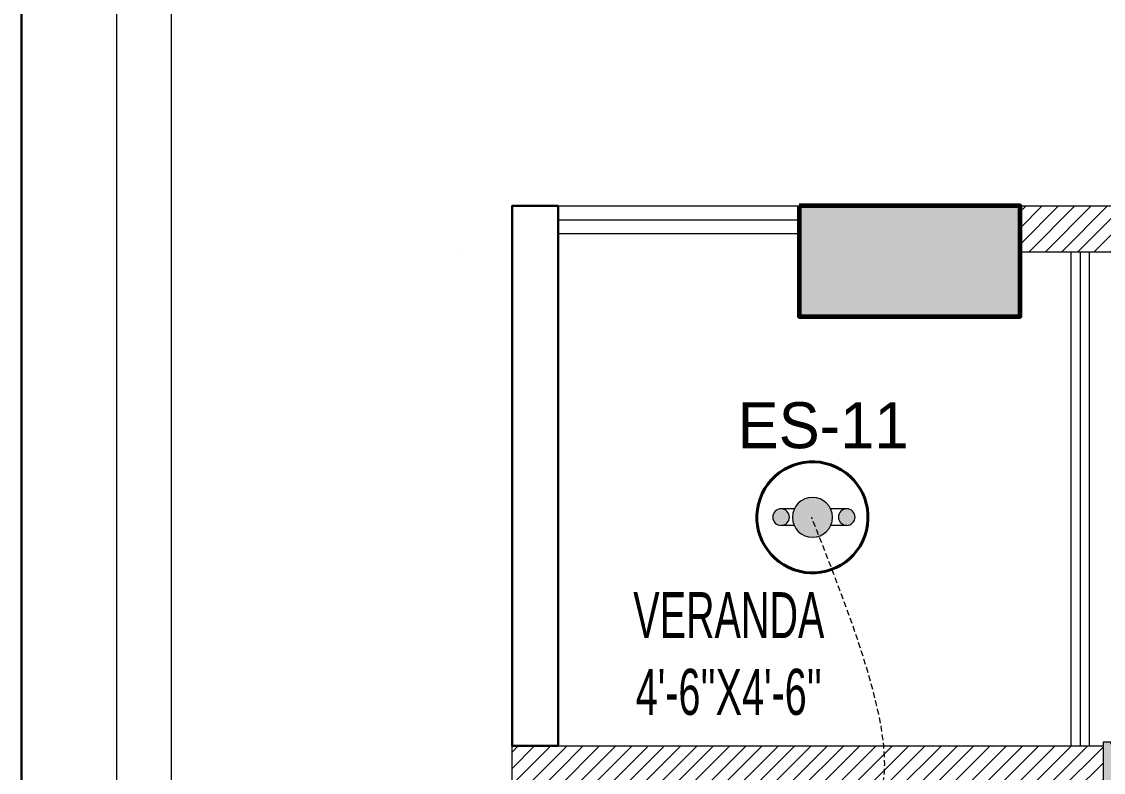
# Model space of a CAD drawing. Header units: inches. Extents: x 109699 to 44449955, y -10987 to 15824140.
# Drawn here: x 195930 to 196047.5, y -3340.3 to -3258.7 of the extents above; entities that cross this region are included whole.
import ezdxf

# ---------------------------------------------------------------- set-up
doc = ezdxf.new("R2010")
doc.units = ezdxf.units.IN
doc.header["$LTSCALE"] = 5
doc.header["$MEASUREMENT"] = 0
doc.linetypes.add('DASHED2', pattern=[0.375, 0.25, -0.125])
doc.layers.get('0').update_dxf_attribs({"color": 123})
for name, color, linetype, lineweight in [('@NORMAL', 7, 'Continuous', 5), ('cloumn', 253, 'Continuous', 60), ('E-Con-Point', 5, 'DASHED2', 13), ('E-ES-Energy Saver-Light', 140, 'Continuous', 13), ('E-WL-Wall-Light', 232, 'Continuous', 15), ('glass', 140, 'Continuous', 18), ('ha', 252, 'Continuous', 5), ('Low Height wall --- 2', 252, 'Continuous', 30), ('WALL-1', 8, 'Continuous', 9)]:
    doc.layers.add(name, color=color, linetype=linetype, lineweight=lineweight)
doc.layers.add('ASHADE', color=7, linetype='Continuous')
doc.styles.get("Standard").update_dxf_attribs({"font": 'times.ttf'})
doc.styles.add('style2', font='ARIALN.TTF', dxfattribs={"width": 0.75, "height": 3})

# ---------------------------------------------------------------- blocks, each defined once
blk = doc.blocks.new('zxczxczxcz')
at = {"layer": '@NORMAL'}
for points in [[(177327.5446916085, -15450.10043627545), (175295.1813820154, -15450.10043627545), (175295.1813820154, -14276.83252409846), (177327.5446916085, -14276.83252409846)], [(177319.9075666944, -15442.46331136129), (175302.8185069296, -15442.46331136129), (175302.8185069296, -14284.46964901264), (177319.9075666944, -14284.46964901264)]]:
    blk.add_lwpolyline(points, close=True, dxfattribs=at)
at = {"layer": 'WALL-1', "lineweight": 30}
blk.add_lwpolyline([(177340.9096602083, -15463.46540487523), (175281.8164134157, -15463.46540487523), (175281.8164134157, -14263.46755549865), (177340.9096602083, -14263.46755549865)], close=True, dxfattribs=at)
blk = doc.blocks.new('coloumn-01')
at = {"layer": 'ha'}
h = blk.add_hatch(dxfattribs=at)
h.set_pattern_fill('AR-CONC', color=256, scale=0.5)
h.set_pattern_definition([(49.99999999999999, (0, 0), (3.586300913003767, -0.3137606749129755), [0.375, -4.125]), (355, (0, 0), (-0.693756668065, 3.760960668500059), [0.3, -3.3]), (100.45144446, (0.298858405, -0.02614672), (2.89254423363556, 3.447199954843147), [0.3187009599999999, -3.505710559999999]), (46.18420000000001, (0, 1), (5.336206653357862, -0.8275964039653827), [0.5625, -6.1875]), (96.63563549, (0.444683725, 0.931033465), (4.673309728371142, 4.870593003872752), [0.47805171, -5.258568799999999]), (351.1841639899999, (0, 1), (4.673309725273866, 4.870593001349951), [0.45, -4.950000005]), (21, (0.5, 0.75), (2.984535260592308, -2.013094453326694), [0.375, -4.125]), (326.0000000000001, (0.5, 0.75), (1.216576659607909, 3.625750225234265), [0.3, -3.3]), (71.45144474, (0.74871127, 0.58224213), (4.201111883649856, 1.612655764031769), [0.31870095, -3.50571056]), (37.50000000000001, (0, 0), (0.06079927658645334, 1.664469269156557), [0, -3.26, 0, -3.35, 0, -3.3125]), (7.499999999999999, (0, 0), (1.315347687210743, 1.972058559411801), [0, -1.91, 0, -3.185, 0, -1.2625]), (327.5, (-1.115, 0), (2.669112180862045, -0.1127743586718988), [0, -1.25, 0, -3.9, 0, -5.175]), (317.5, (-1.615, 0), (2.915930846711931, 0.5005249116615886), [0, -1.625, 0, -2.59, 0, -3.675])])
h.paths.add_polyline_path([(32128.44739975178, -2546319.049243456), (32092.44739975178, -2546319.049243456), (32092.44739975178, -2546331.049243456), (32128.44739975178, -2546331.049243456)])
h.paths.add_polyline_path([(32128.44739975189, -2546617.132962178), (32098.44739975189, -2546617.132962178), (32098.44739975189, -2546629.132962178), (32128.44739975189, -2546629.132962178)])
h.paths.add_polyline_path([(31978.51966727065, -2546605.132962178), (31966.51966727065, -2546605.132962178), (31966.51966727065, -2546635.132962178), (31978.51966727065, -2546635.132962178)])
h.paths.add_polyline_path([(31821.20333333506, -2546605.132962178), (31809.20333333506, -2546605.132962178), (31809.20333333506, -2546635.132962178), (31821.20333333506, -2546635.132962178)])
h.paths.add_polyline_path([(31689.20328743063, -2546611.133238418), (31677.20328743063, -2546611.133238418), (31677.20328743063, -2546635.133238418), (31689.20328743063, -2546635.133238418)])
h.paths.add_polyline_path([(31417.20347832461, -2546611.132962178), (31405.20347832461, -2546611.132962178), (31405.20347832461, -2546635.132962178), (31417.20347832461, -2546635.132962178)])
h.paths.add_polyline_path([(31435.20347912709, -2546415.348983645), (31405.20347912709, -2546415.348983645), (31405.20347912709, -2546427.348983645), (31435.20347912709, -2546427.348983645)])
h.paths.add_polyline_path([(31633.74647668525, -2546415.348983645), (31603.74647668525, -2546415.348983645), (31603.74647668525, -2546427.348983645), (31633.74647668525, -2546427.348983645)])
h.paths.add_polyline_path([(31821.20245073218, -2546319.049243455), (31809.20245073218, -2546319.049243455), (31809.20245073218, -2546349.049243455), (31821.20245073218, -2546349.049243455)])
h.paths.add_polyline_path([(31996.51966727068, -2546319.049243455), (31966.51966727068, -2546319.049243455), (31966.51966727068, -2546331.049243455), (31996.51966727068, -2546331.049243455)])
h.paths.add_polyline_path([(31581.74648750067, -2546291.049243452), (31541.74648750067, -2546291.049243452), (31541.74648750067, -2546301.049243452), (31581.74648750067, -2546301.049243452)])
h.paths.add_polyline_path([(31485.74647668505, -2546261.049243452), (31475.74647668505, -2546261.049243452), (31475.74647668505, -2546301.049243452), (31485.74647668505, -2546301.049243452)])
h.paths.add_polyline_path([(31581.74648750064, -2546206.049278549), (31521.74648750064, -2546206.049278549), (31521.74648750064, -2546216.049243455), (31581.74648750064, -2546216.049243455)])
h.paths.add_polyline_path([(31435.20347595899, -2546206.049243455), (31405.20347595899, -2546206.049243455), (31405.20347595899, -2546218.049243455), (31435.20347595899, -2546218.049243455)])
h.paths.add_polyline_path([(31435.20347912709, -2546094.049243455), (31405.20347912709, -2546094.049243455), (31405.20347912709, -2546106.049243455), (31435.20347912709, -2546106.049243455)])
h.paths.add_polyline_path([(31583.74647668522, -2546094.049243455), (31547.74647668522, -2546094.049243455), (31547.74647668522, -2546106.049243455), (31583.74647668522, -2546106.049243455)])
h.paths.add_polyline_path([(31775.41359277777, -2546094.049243455), (31763.41359277777, -2546094.049243455), (31763.41359277777, -2546124.049243455), (31775.41359277777, -2546124.049243455)])
h.paths.add_polyline_path([(32059.80123907101, -2546094.049243455), (32047.80123907101, -2546094.049243455), (32047.80123907101, -2546124.049243455), (32059.80123907101, -2546124.049243455)])
h.paths.add_polyline_path([(32058.06771510976, -2545913.633020405), (32028.06771510976, -2545913.633020405), (32028.06771510976, -2545925.633020405), (32058.06771510976, -2545925.633020405)])
h.paths.add_polyline_path([(32048.06771510973, -2545722.712815279), (32036.06771510973, -2545722.712815279), (32036.06771510973, -2545746.712815279), (32048.06771510973, -2545746.712815279)])
h.paths.add_polyline_path([(31799.41359277774, -2545913.633020405), (31763.41359277774, -2545913.633020405), (31763.41359277774, -2545925.633020405), (31799.41359277774, -2545925.633020405)])
h.paths.add_polyline_path([(31591.53986684192, -2545945.049243456), (31561.31223659915, -2545945.049243456), (31561.31223659915, -2545957.049243456), (31591.53986684192, -2545957.049243456)])
h.paths.add_polyline_path([(31435.20347912709, -2545945.049243456), (31405.20347912709, -2545945.049243456), (31405.20347912709, -2545957.049243456), (31435.20347912709, -2545957.049243456)])
h.paths.add_polyline_path([(31429.2035252499, -2545715.383477275), (31405.2035252499, -2545715.383477275), (31405.2035252499, -2545727.383477275), (31429.2035252499, -2545727.383477275)])
h.paths.add_polyline_path([(31605.53986684192, -2545715.383237123), (31581.53986684192, -2545715.383237123), (31581.53986684192, -2545727.383237123), (31605.53986684192, -2545727.383237123)])
h.paths.add_polyline_path([(31775.41359277774, -2545711.610186095), (31763.41359277774, -2545711.610186095), (31763.41359277774, -2545735.610186095), (31775.41359277774, -2545735.610186095)])
at = {"layer": 'cloumn', "elevation": -16.36830401979043}
blk.add_lwpolyline([(31405.2035252499, -2545715.383477275), (31405.2035252499, -2545727.383477275), (31429.2035252499, -2545727.383477275), (31429.2035252499, -2545715.383477275)], close=True, dxfattribs=at)
blk = doc.blocks.new('E-W-LIGHT')
at = {"linetype": 'ByBlock', "ltscale": 0.5}
h = blk.add_hatch(color=256, dxfattribs=at)
h.dxf.hatch_style = 1
h.set_gradient(color1=(255, 255, 255), color2=(255, 255, 0), name='CYLINDER')
edge = h.paths.add_edge_path()
edge.add_spline(control_points=[(-96.71110423948552, 1.235367220396483), (-96.8976251288622, 1.235367220396483), (-97.08530367817384, 1.204590695443009), (-97.49532330615068, 1.060408411101338), (-97.71769888777162, 0.9452617532663472), (-98.18859363857634, 0.6007580769133996), (-98.4360601757027, 0.3712016227401077), (-98.9274233233457, -0.2076466389563343), (-99.17095937526851, -0.5565722783421756), (-99.79256403547286, -1.649000525487912), (-100.1403411294208, -2.496475964584042), (-100.6655547252501, -4.389078901701514), (-100.8435119435345, -5.433326140728264), (-100.996858843053, -7.577941591604359), (-100.9723680002039, -8.677864733885961), (-100.7253955626443, -10.7881619923927), (-100.5027117058065, -11.79805679996582), (-99.90205506231798, -13.59089832466863), (-99.52349327352754, -14.37265162368595), (-98.79708591162027, -15.46144462183512), (-98.46289770719719, -15.83531695936959), (-97.82402795464219, -16.37320808014224), (-97.52292902289115, -16.53708124557815), (-97.0332651008719, -16.69867335386745), (-96.83300356165012, -16.72444707740215), (-96.42760539585558, -16.70413243760904), (-96.21918910161975, -16.65733367471884), (-95.75858057275782, -16.45705756399432), (-95.50712660475898, -16.30138572900886), (-94.98330090317799, -15.85001415615693), (-94.71221849052682, -15.55449414506236), (-94.18744122004225, -14.82684639582039), (-93.93399672563008, -14.39521060388152), (-93.32240182252819, -13.09860869282319), (-93.0057716383552, -12.13470487732181), (-92.57508722519842, -10.03980369670334), (-92.46055768618565, -8.90959698224412), (-92.45565766659526, -6.646794607945969), (-92.56528275998282, -5.514732191470296), (-92.98715107886524, -3.412587944823316), (-93.29985699109132, -2.443281268231641), (-93.99092435031811, -0.9549615958549695), (-94.34810290115182, -0.3877643056552464), (-95.07582621573985, 0.4836147841888085), (-95.44374809115733, 0.7854262440646148), (-96.01798165069457, 1.105607693885873), (-96.24029005175481, 1.180327462172805), (-96.53763867025813, 1.228459302029147), (-96.62438560181026, 1.235367220396483), (-96.71110423948552, 1.235367220396483)], knot_values=[0, 0, 0, 0, 0.194197829587449, 0.194197829587449, 0.388395659174898, 0.388395659174898, 0.582593488762347, 0.582593488762347, 0.776791318349796, 0.776791318349796, 1.110216687407361, 1.110216687407361, 1.443642056464925, 1.443642056464925, 1.77706742552249, 1.77706742552249, 2.110492794580054, 2.110492794580054, 2.443918163637619, 2.443918163637619, 2.701496175378678, 2.701496175378678, 2.959074187119738, 2.959074187119738, 3.169612053741, 3.169612053741, 3.380149920362263, 3.380149920362263, 3.590687786983526, 3.590687786983526, 3.801225653604789, 3.801225653604789, 4.011763520226051, 4.011763520226051, 4.360140390670959, 4.360140390670959, 4.708517261115867, 4.708517261115867, 5.056894131560775, 5.056894131560775, 5.405271002005684, 5.405271002005684, 5.69307956715584, 5.69307956715584, 5.980888132305996, 5.980888132305996, 6.192897451070847, 6.192897451070847, 6.283185307179586, 6.283185307179586, 6.283185307179586, 6.283185307179586], degree=3, periodic=0)
at = {"layer": 'E-WL-Wall-Light', "linetype": 'ByBlock', "ltscale": 0.5}
h = blk.add_hatch(color=256, dxfattribs=at)
h.dxf.hatch_style = 1
edge = h.paths.add_edge_path()
edge.add_ellipse((-96.71110423948552, -7.740473765769313), major_axis=(0, 10.71660606041263), ratio=0.559300439547623, start_angle=187.7376784571124, end_angle=531.0374031504149)
edge.add_arc((-112.001170541625, -18.46997501720373), 14.35701343791298, -60.53601194170483, 0.5736542653427819, ccw=False)
edge.add_line((-104.9392941575301, -30.97012448799713), (-104.939294157532, -33.06572841662167))
edge.add_line((-104.939294157532, -33.06572841662167), (-88.60969415754215, -33.06572841666017))
edge.add_line((-88.60969415754215, -33.06572841666017), (-88.60969415754002, -30.97012448799946))
edge.add_arc((-81.54781777344922, -18.46997501720374), 14.35701343791298, 179.559619270027, 240.5360119417236, ccw=False)
edge = h.paths.add_edge_path(flags=16)
edge.add_spline(control_points=[(-96.71110423948552, 1.235367220396483), (-96.8976251288622, 1.235367220396483), (-97.08530367817384, 1.204590695443009), (-97.49532330615068, 1.060408411101338), (-97.71769888777162, 0.9452617532663472), (-98.18859363857634, 0.6007580769133996), (-98.4360601757027, 0.3712016227401077), (-98.9274233233457, -0.2076466389563343), (-99.17095937526851, -0.5565722783421756), (-99.79256403547286, -1.649000525487912), (-100.1403411294208, -2.496475964584042), (-100.6655547252501, -4.389078901701514), (-100.8435119435345, -5.433326140728264), (-100.996858843053, -7.577941591604359), (-100.9723680002039, -8.677864733885961), (-100.7253955626443, -10.7881619923927), (-100.5027117058065, -11.79805679996582), (-99.90205506231798, -13.59089832466863), (-99.52349327352754, -14.37265162368595), (-98.79708591162027, -15.46144462183512), (-98.46289770719719, -15.83531695936959), (-97.82402795464219, -16.37320808014224), (-97.52292902289115, -16.53708124557815), (-97.0332651008719, -16.69867335386745), (-96.83300356165012, -16.72444707740215), (-96.42760539585558, -16.70413243760904), (-96.21918910161975, -16.65733367471884), (-95.75858057275782, -16.45705756399432), (-95.50712660475898, -16.30138572900886), (-94.98330090317799, -15.85001415615693), (-94.71221849052682, -15.55449414506236), (-94.18744122004225, -14.82684639582039), (-93.93399672563008, -14.39521060388152), (-93.32240182252819, -13.09860869282319), (-93.0057716383552, -12.13470487732181), (-92.57508722519842, -10.03980369670334), (-92.46055768618565, -8.90959698224412), (-92.45565766659526, -6.646794607945969), (-92.56528275998282, -5.514732191470296), (-92.98715107886524, -3.412587944823316), (-93.29985699109132, -2.443281268231641), (-93.99092435031811, -0.9549615958549695), (-94.34810290115182, -0.3877643056552464), (-95.07582621573985, 0.4836147841888085), (-95.44374809115733, 0.7854262440646148), (-96.01798165069457, 1.105607693885873), (-96.24029005175481, 1.180327462172805), (-96.53763867025813, 1.228459302029147), (-96.62438560181026, 1.235367220396483), (-96.71110423948552, 1.235367220396483)], knot_values=[0, 0, 0, 0, 0.194197829587449, 0.194197829587449, 0.388395659174898, 0.388395659174898, 0.582593488762347, 0.582593488762347, 0.776791318349796, 0.776791318349796, 1.110216687407361, 1.110216687407361, 1.443642056464925, 1.443642056464925, 1.77706742552249, 1.77706742552249, 2.110492794580054, 2.110492794580054, 2.443918163637619, 2.443918163637619, 2.701496175378678, 2.701496175378678, 2.959074187119738, 2.959074187119738, 3.169612053741, 3.169612053741, 3.380149920362263, 3.380149920362263, 3.590687786983526, 3.590687786983526, 3.801225653604789, 3.801225653604789, 4.011763520226051, 4.011763520226051, 4.360140390670959, 4.360140390670959, 4.708517261115867, 4.708517261115867, 5.056894131560775, 5.056894131560775, 5.405271002005684, 5.405271002005684, 5.69307956715584, 5.69307956715584, 5.980888132305996, 5.980888132305996, 6.192897451070847, 6.192897451070847, 6.283185307179586, 6.283185307179586, 6.283185307179586, 6.283185307179586], degree=3, periodic=0)
for p, q in [((-104.9392941575301, -30.97012448799713), (-104.939294157532, -33.06572841662167)), ((-88.60969415754215, -33.06572841666017), (-88.60969415754002, -30.97012448803655)), ((-104.939294157532, -33.06572841662167), (-88.60969415754215, -33.06572841666017))]:
    blk.add_line(p, q)
at = {"linetype": 'ByBlock', "ltscale": 0.5}
for centre, start, end in [((-112.001170541625, -18.46997501720374), 299.4639880582952, 0.5736542653427851), ((-81.54781777344922, -18.46997501720374), 179.4263457346572, 240.5360119417045)]:
    blk.add_arc(centre, 14.35701343791298, start, end, dxfattribs=at)
blk.add_ellipse((-96.71110423948552, -7.740473765769313), major_axis=(0, 10.71660606041263), ratio=0.559300439547623, start_param=3.276640619127039, end_param=9.268351136215248, dxfattribs=at)
blk.add_open_spline([(-96.71110423948552, 1.235367220396483), (-96.8976251288622, 1.235367220396483), (-97.08530367817384, 1.204590695443009), (-97.49532330615068, 1.060408411101338), (-97.71769888777162, 0.9452617532663472), (-98.18859363857634, 0.6007580769133996), (-98.4360601757027, 0.3712016227401077), (-98.9274233233457, -0.2076466389563343), (-99.17095937526851, -0.5565722783421756), (-99.79256403547286, -1.649000525487912), (-100.1403411294208, -2.496475964584042), (-100.6655547252501, -4.389078901701514), (-100.8435119435345, -5.433326140728264), (-100.996858843053, -7.577941591604359), (-100.9723680002039, -8.677864733885961), (-100.7253955626443, -10.7881619923927), (-100.5027117058065, -11.79805679996582), (-99.90205506231798, -13.59089832466863), (-99.52349327352754, -14.37265162368595), (-98.79708591162027, -15.46144462183512), (-98.46289770719719, -15.83531695936959), (-97.82402795464219, -16.37320808014224), (-97.52292902289115, -16.53708124557815), (-97.0332651008719, -16.69867335386745), (-96.83300356165012, -16.72444707740215), (-96.42760539585558, -16.70413243760904), (-96.21918910161975, -16.65733367471884), (-95.75858057275782, -16.45705756399432), (-95.50712660475898, -16.30138572900886), (-94.98330090317799, -15.85001415615693), (-94.71221849052682, -15.55449414506236), (-94.18744122004225, -14.82684639582039), (-93.93399672563008, -14.39521060388152), (-93.32240182252819, -13.09860869282319), (-93.0057716383552, -12.13470487732181), (-92.57508722519842, -10.03980369670334), (-92.46055768618565, -8.90959698224412), (-92.45565766659526, -6.646794607945969), (-92.56528275998282, -5.514732191470296), (-92.98715107886524, -3.412587944823316), (-93.29985699109132, -2.443281268231641), (-93.99092435031811, -0.9549615958549695), (-94.34810290115182, -0.3877643056552464), (-95.07582621573985, 0.4836147841888085), (-95.44374809115733, 0.7854262440646148), (-96.01798165069457, 1.105607693885873), (-96.24029005175481, 1.180327462172805), (-96.53763867025813, 1.228459302029147), (-96.62438560181026, 1.235367220396483), (-96.71110423948552, 1.235367220396483)], degree=3, knots=[0, 0, 0, 0, 0.194197829587449, 0.194197829587449, 0.388395659174898, 0.388395659174898, 0.582593488762347, 0.582593488762347, 0.776791318349796, 0.776791318349796, 1.110216687407361, 1.110216687407361, 1.443642056464925, 1.443642056464925, 1.77706742552249, 1.77706742552249, 2.110492794580054, 2.110492794580054, 2.443918163637619, 2.443918163637619, 2.701496175378678, 2.701496175378678, 2.959074187119738, 2.959074187119738, 3.169612053741, 3.169612053741, 3.380149920362263, 3.380149920362263, 3.590687786983526, 3.590687786983526, 3.801225653604789, 3.801225653604789, 4.011763520226051, 4.011763520226051, 4.360140390670959, 4.360140390670959, 4.708517261115867, 4.708517261115867, 5.056894131560775, 5.056894131560775, 5.405271002005684, 5.405271002005684, 5.69307956715584, 5.69307956715584, 5.980888132305996, 5.980888132305996, 6.192897451070847, 6.192897451070847, 6.283185307179586, 6.283185307179586, 6.283185307179586, 6.283185307179586], dxfattribs=at)
blk = doc.blocks.new('A$C63FA2F8C')
at = {"linetype": 'ByBlock', "ltscale": 0.5}
h = blk.add_hatch(color=256, dxfattribs=at)
h.dxf.hatch_style = 1
h.paths.add_polyline_path([(337.2288066126173, 261.8435315283132, 1), (186.444764951407, 261.8435315283132, 1)])
h.paths.add_polyline_path([(174.7543875355803, 261.112525689078, 1), (111.9624450998782, 261.112525689078, 1)])
h.paths.add_polyline_path([(359.7620794158132, 260.9155295394245, 1), (422.5540218515153, 260.9155295394245, 1)])
at = {"ltscale": 2}
for p, q in [((193.2174023309955, 293.0739176886738), (145.2272237805882, 293.0739176886738)), ((391.274980574695, 293.0739176886738), (330.4561692330288, 293.0739176886738)), ((193.5781424691202, 229.8323706932948), (145.2272237805882, 229.8323706932948)), ((391.274980574695, 229.8323706932948), (330.0954290949041, 229.8323706932948))]:
    blk.add_line(p, q, dxfattribs=at)
for centre, radius in [((261.8367857820122, 261.8435315283132), 75.39202083060518), ((143.3584163177293, 261.112525689078), 31.39597121785105), ((391.1580506336642, 260.9155295394245), 31.39597121785105)]:
    blk.add_circle(centre, radius, dxfattribs=at)
at = {"lineweight": 40}
blk.add_ellipse((261.8367857820122, 261.8435315283132), major_axis=(-89.30196609760064, 189.4862523083066), ratio=0.9999999999956461, start_param=-1.547953900145618, end_param=4.735231407033968, dxfattribs=at)

msp = doc.modelspace()

# ---------------------------------------------------------------- hatches: boundary and pattern name
at = {"layer": 'ha'}
h = msp.add_hatch(dxfattribs=at)
h.set_pattern_fill('ANSI31', scale=10, angle=-7.63333123551244e-14, style=0)
h.set_pattern_definition([(44.99999999999989, (142732.3815589153, 2531077.125440961), (-0.8838834764831833, 0.8838834764831855), [])])
h.paths.add_polyline_path([(196038.4194099933, -3278.757921750219), (196093.4680472773, -3278.757975114071), (196093.4680472773, -3268.757769152084), (196098.4685626311, -3268.757769152084), (196098.4665958479, -3283.757924461765), (196038.4194099933, -3283.757924461765)])
h = msp.add_hatch(dxfattribs=at)
h.set_pattern_fill('ANSI31', scale=10, angle=-7.63333123551244e-14, style=0)
h.set_pattern_definition([(44.99999999999984, (178939.0702236593, 2542407.827854916), (-0.8838834764831834, 0.8838834764831853), [])])
h.paths.add_polyline_path([(195988.2426256227, -3342.423741294564), (196047.4680472773, -3342.423741294564), (196047.4680472773, -3337.423741294564), (195988.2426256227, -3337.423741294564)])
h.paths.add_polyline_path([(195983.2401497548, -3375.423741294564), (195988.2401497548, -3375.423741294564), (195988.2401497548, -3337.423741294564), (195983.2401497548, -3337.423741294564)])

# ---------------------------------------------------------------- linework, layer by layer
at = {"layer": '@NORMAL', "color": 13}
for p, q in [((195988.2402193456, -3278.758031423231, 0.6425545481000814), (196014.4206510618, -3278.757921752082, 0.4995353207297001)), ((195988.2402193456, -3280.258022393331, 0.658590252643181), (196014.4206510617, -3280.257975114071, 0.5995353268402752)), ((195988.2402193456, -3281.758022393418, 0.6585902587535026), (196014.4206510617, -3281.757975114071, 0.5995353329505875))]:
    msp.add_line(p, q, dxfattribs=at)
at = {"layer": '@NORMAL', "color": 7}
msp.add_line((196038.4194099933, -3283.757924461765, -0.154082254340473), (196038.4208614227, -3278.757921750219, 0.4933734067995061), dxfattribs=at)
at = {"layer": '@NORMAL'}
msp.add_line((195977.4567219607, -3284.189641793286, -0.02144757909905337), (195977.4644968784, -3284.189641793286, -0.02144757909905337), dxfattribs=at)
at = {"layer": 'E-Con-Point', "ltscale": 0.5}
msp.add_spline([(196007.786645333, -3346.801618953823, 0.1165865342405363), (196019.8613129775, -3346.500031214906, -0.8434509554208596), (196015.7847389522, -3312.582425876281, -0.578365830705529)], degree=3, dxfattribs=at)
at = {"layer": 'glass'}
for p, q in [((196043.9680472773, -3337.423741294564, 9.371241907345475), (196043.9680472773, -3283.757924461765, -0.1145733665462316)), ((196044.9680472773, -3337.423741294564, 9.371241907345475), (196044.9680472773, -3283.757924461765, -0.1145733665462316)), ((196045.9680472773, -3337.423741294564, 9.371241907345475), (196045.9680472773, -3283.757924461765, -0.1145733665462316))]:
    msp.add_line(p, q, dxfattribs=at)
at = {"layer": 'Low Height wall --- 2', "elevation": 0.6425545481000814}
msp.add_lwpolyline([(195988.2402193456, -3278.758013836688), (195983.2401497548, -3278.758013836688), (195983.2401497548, -3337.423741294564), (195988.2402193456, -3337.423741294564)], close=True, dxfattribs=at)
at = {"layer": 'WALL-1'}
for p, q in [((195983.2401497548, -3337.423741294564, 0.5920490119191939), (196042.4680472773, -3337.423741294564, 0.2868542195095642)), ((195983.2401497548, -3375.423741294564, 0.5370446339954675), (195983.2401497548, -3337.423741294564, 0.5981606094662979)), ((196042.4680472773, -3337.423741294564, 0.5177715546008699), (196047.4680472773, -3337.423741294564, 0.592007108689117)), ((196047.4680472773, -3342.423741294564, 0.2920071086914504), (196047.4680472773, -3337.423741294564, 0.2920071086914504))]:
    msp.add_line(p, q, dxfattribs=at)
at = {"layer": 'WALL-1', "elevation": 0.5995353207297001}
msp.add_lwpolyline([(196098.4680472773, -3278.757975114071), (196098.4685626311, -3278.757975114071), (196098.4685626311, -3283.757977825617), (196038.4213767765, -3283.757977825617), (196038.4213767765, -3278.757975114071), (196093.4680472773, -3278.757975114071)], dxfattribs=at)

# ---------------------------------------------------------------- block references
at = {"layer": '@NORMAL'}
msp.add_blockref('coloumn-01', (164609.2171258143, 2542436.625502162, 16.96783934052013), dxfattribs=at)
at = {"layer": 'E-ES-Energy Saver-Light', "xscale": -0.02880000000004657, "yscale": 0.02880000000004657, "zscale": 0.02880000000004657, "rotation": 180}
msp.add_blockref('A$C63FA2F8C', (196008.3282232807, -3305.041332168253, -0.5783658307055262), dxfattribs=at)
at = {"layer": 'E-WL-Wall-Light', "xscale": -0.3601041968213394, "yscale": 0.3601041968213394, "zscale": 0.3601041968213394, "rotation": 270}
msp.add_blockref('E-W-LIGHT', (196059.3751548511, -3305.074839803173, 0.2920071086914504), dxfattribs=at)
at = {"layer": 'WALL-1', "linetype": 'Continuous', "xscale": 0.7745455872000001, "yscale": 0.7745455872000001, "zscale": 0.7745455872000001, "rotation": 270}
msp.add_blockref('zxczxczxcz', (207907.1302514823, 132789.8010087634), dxfattribs=at)

# ---------------------------------------------------------------- texts
at = {"layer": 'ASHADE', "lineweight": 35, "insert": (196006.7847389523, -3334.115194511161, -0.8434509554208596), "char_height": 5, "width": 44.92537410357909, "attachment_point": 8, "style": 'style2'}
msp.add_mtext("{\\C5;VERANDA\\C1;\\P\\C5;4'-6''X4'-6''}", dxfattribs=at)
at = {"layer": 'E-ES-Energy Saver-Light', "insert": (196007.7412264908, -3305.14470799291, -0.5783658307055262), "char_height": 5, "width": 17.82501602027332, "attachment_point": 7}
msp.add_mtext('{\\fCentury Gothic|b0|i0|c0|p34;ES-11}', dxfattribs=at)

doc.saveas('drawing.dxf')
